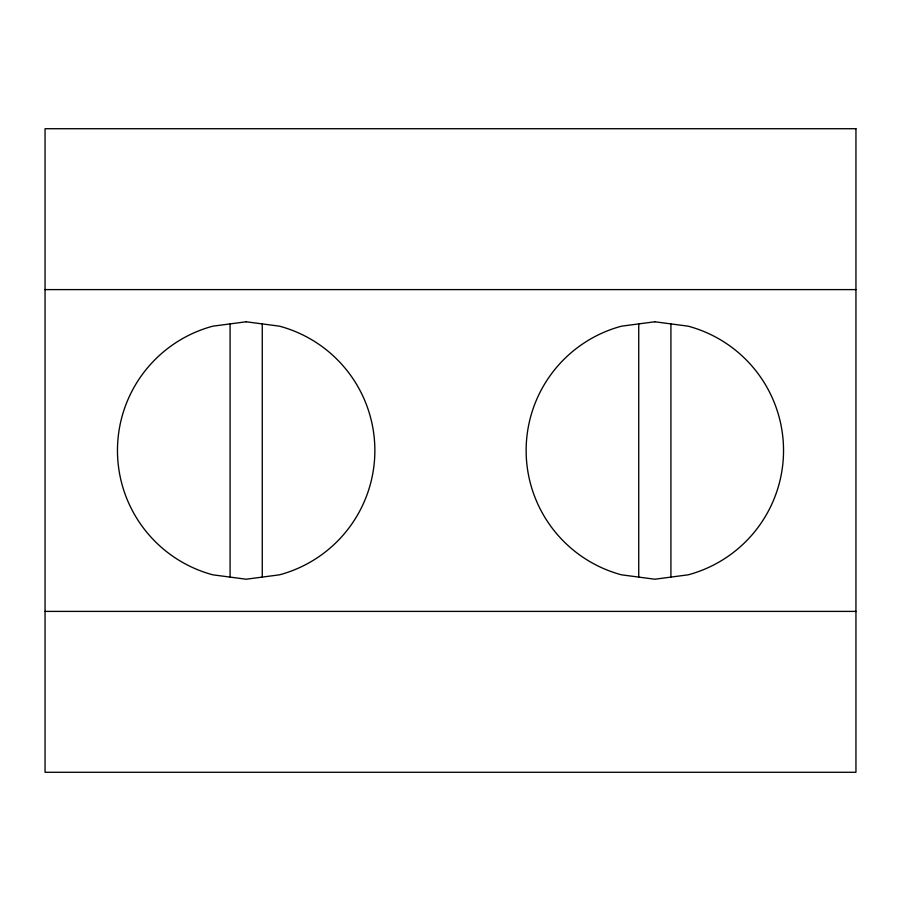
<?xml version="1.0" encoding="UTF-8"?>
<svg xmlns="http://www.w3.org/2000/svg" width="901" height="901" viewBox="0 0 901 901"><rect width="100%" height="100%" fill="white"/><g stroke="black" fill="none" stroke-linecap="round" stroke-linejoin="round"><path stroke-width="1.35" d="M45.05 289.604L855.95 289.604M45.05 611.396L855.95 611.396M670.918 323.91L670.918 577.09M638.741 323.91L638.741 577.09M262.259 323.91L262.259 577.09M230.082 323.91L230.082 577.09M246.164 321.781L212.85 326.173A128.719 128.719 0 0 0 212.85 574.827L246.164 579.219L279.479 574.827A128.719 128.719 0 0 0 279.479 326.173L246.164 321.781M654.836 321.781L621.521 326.173A128.719 128.719 0 0 0 621.521 574.827L654.836 579.219L688.15 574.827A128.719 128.719 0 0 0 688.15 326.173L654.836 321.781M855.95 128.719L45.05 128.719L45.05 772.281L855.95 772.281L855.95 128.719"/></g></svg>
